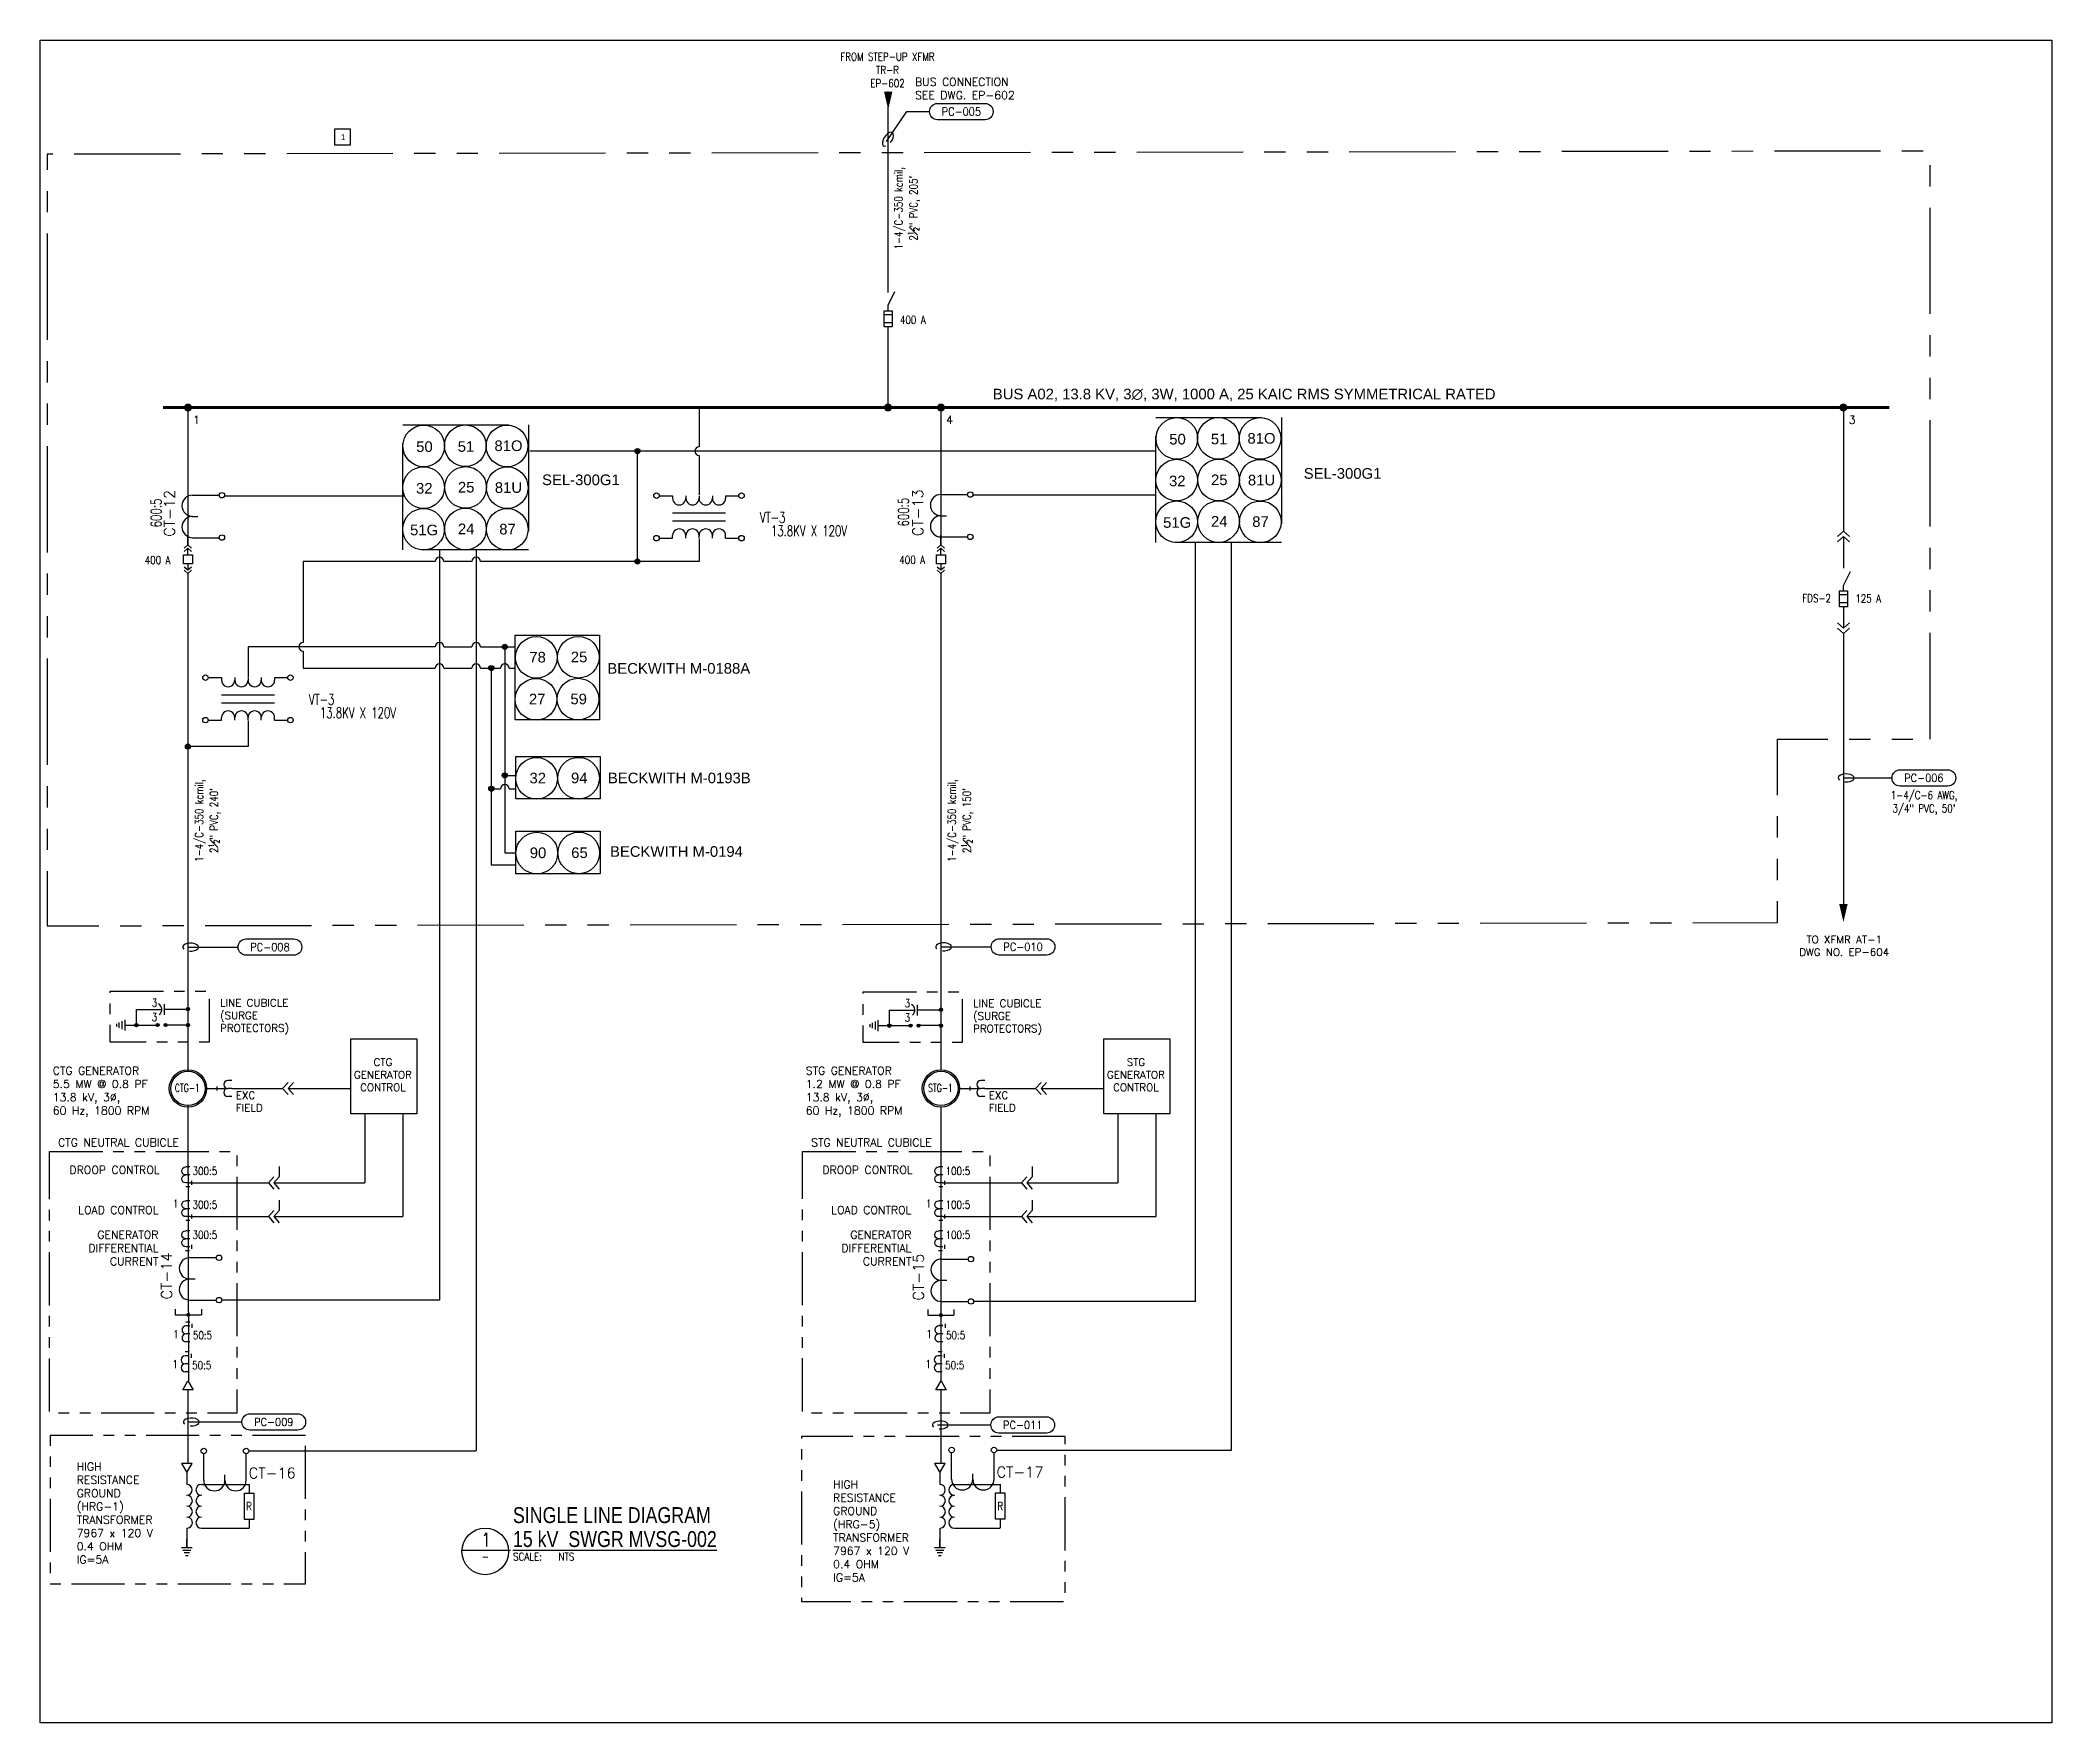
# Model space of a CAD drawing. Extents: x 4.3 to 27.9, y 0.8 to 20.6.
import ezdxf
from ezdxf.enums import TextEntityAlignment as Align

# ---------------------------------------------------------------- set-up
doc = ezdxf.new("R2010")
doc.units = 0
doc.header["$MEASUREMENT"] = 0
doc.linetypes.add('PHANTOM', pattern=[2.5, 1.25, -0.25, 0.25, -0.25, 0.25, -0.25])
doc.layers.get('0').update_dxf_attribs({"linetype": 'CONTINUOUS'})
doc.layers.get('Defpoints').update_dxf_attribs({"linetype": 'CONTINUOUS'})
for name, color, linetype in [('D-DETL-TITLE', 2, 'CONTINUOUS'), ('DESC', 7, 'CONTINUOUS'), ('e-busline', 4, 'CONTINUOUS'), ('E-Cable Tag', 2, 'CONTINUOUS'), ('E-Cable Tag DimS', 3, 'CONTINUOUS'), ('E-ENCLOSURE', 1, 'PHANTOM'), ('e-line-lwt2', 2, 'CONTINUOUS'), ('e-line-lwt3', 4, 'CONTINUOUS'), ('e-line-lwt5', 13, 'CONTINUOUS'), ('e-line-text', 2, 'CONTINUOUS'), ('e-power_signal', 2, 'CONTINUOUS'), ('G-Text-N', 2, 'CONTINUOUS'), ('SYMS', 7, 'CONTINUOUS'), ('TAGS', 7, 'CONTINUOUS'), ('WIRES', 7, 'CONTINUOUS')]:
    doc.layers.add(name, color=color, linetype=linetype)
doc.styles.add('BOLD', font='helvs1.shx', dxfattribs={"width": 0.8})
doc.styles.add('cb-ps1-8', font='SIMPLEX.shx', dxfattribs={"width": 0.8, "height": 0.125})
doc.styles.add('ROMANS', font='ROMANS.shx')
doc.styles.add('ROMANSCC', font='ROMANS.SHX', dxfattribs={"width": 0.8, "height": 0.125, "bigfont": 'add-ons.shx'})
doc.styles.add('rs', font='romans.shx', dxfattribs={"width": 0.8, "height": 0.1})
doc.styles.get("Standard").update_dxf_attribs({"font": 'arial.ttf', "width": 1.001})
doc.styles.add('STD3-32', font='MONOSI.SHX', dxfattribs={"width": 0.85, "height": 0.09375})
doc.styles.add('WD', font='romans.shx')
doc.dimstyles.new('dim', dxfattribs={"dimtxt": 0.09375, "dimasz": 0.125, "dimexe": 0.125, "dimexo": 0.0625, "dimgap": 0.0625, "dimtad": 1, "dimdec": 5, "dimzin": 3, "dimdsep": 46, "dimlunit": 4, "dimtxsty": 'rs', "dimblk": 'ARCHTICK', "dimcen": -0.09375, "dimdle": 0.125, "dimclrd": 1, "dimclre": 256, "dimclrt": 256, "dimazin": 1, "dimtfac": 1, "dimtdec": 5, "dimtix": 1, "dimtmove": 2, "dimatfit": 3, "dimldrblk": '$loop', "dimfxl": 1, "dimfrac": 1, "dimtolj": 1, "dimtzin": 0, "dimarcsym": 0})

# ---------------------------------------------------------------- blocks, each defined once
blk = doc.blocks.new('E-LINE-0031')
at = {"layer": 'e-line-lwt3'}
for p, q in [((0, -0.259), (0, 0)), ((0, -0.259), (-0.097, -0.345)), ((0, -0.346), (-0.097, -0.431)), ((0.097, -0.345), (0, -0.259)), ((0.097, -0.431), (0, -0.346)), ((0, -0.518), (0, -0.346)), ((0, -0.929), (-0.097, -0.844)), ((0, -1.016), (-0.097, -0.93)), ((0, -0.758), (0, -0.929)), ((0.097, -0.844), (0, -0.929)), ((0.097, -0.93), (0, -1.016)), ((0, -1.016), (0, -1.275))]:
    blk.add_line(p, q, dxfattribs=at)
blk.add_lwpolyline([(-0.12, -0.518), (0.12, -0.518), (0.12, -0.758), (-0.12, -0.758)], close=True, dxfattribs=at)
at = {"layer": 'e-line-text', "style": 'ROMANS', "width": 0.8}
blk.add_attdef('52', text='', height=0.125, dxfattribs=at).set_placement((-0.002, -0.636), align=Align.MIDDLE)
blk.add_attdef('1200AF', (0.161, -0.691), '', height=0.125, dxfattribs=at)
blk = doc.blocks.new('E-CT_RTING')
at = {"layer": 'e-power_signal', "style": 'ROMANS', "width": 0.8}
for tag, p in [('3', (-0.213, -0.022)), ('250:5', (0.096, -0.039))]:
    blk.add_attdef(tag, p, '', height=0.125, dxfattribs=at)
blk = doc.blocks.new('E-LINE-0001')
for p, q in [((0, 0), (-0.128, 0)), ((0.003, -0.083), (0.003, 0.087)), ((0.045, -0.062), (0.045, 0.066)), ((0.088, 0.044), (0.088, -0.041)), ((0.13, -0.019), (0.13, 0.023))]:
    blk.add_line(p, q)
blk = doc.blocks.new('G-SYMB-0001')
at = {"layer": 'D-DETL-TITLE'}
blk.add_line((-0.73, 0), (0.031, 0), dxfattribs=at)
at = {"layer": 'D-DETL-TITLE', "color": 4}
blk.add_circle((-0.365, -0.019), 0.366, dxfattribs=at)
at = {"layer": 'D-DETL-TITLE', "color": 3, "style": 'cb-ps1-8', "width": 0.8}
blk.add_text('SCALE:', height=0.125, dxfattribs=at).set_placement((0.073, -0.164))
at = {"layer": 'D-DETL-TITLE', "style": 'BOLD', "width": 0.8}
for tag, p in [('UPPER_TITLE', (0.069, 0.425)), ('LOWER_TITLE', (0.069, 0.05))]:
    blk.add_attdef(tag, p, '', height=0.25, dxfattribs=at)
at = {"layer": 'D-DETL-TITLE', "style": 'cb-ps1-8', "width": 0.8}
blk.add_attdef('DETAIL_TAG', text='', height=0.211, dxfattribs=at).set_placement((-0.353, 0.059), align=Align.CENTER)
at = {"layer": 'D-DETL-TITLE', "color": 3, "style": 'cb-ps1-8', "width": 0.8}
blk.add_attdef('DETAIL_SHEET', text='', height=0.125, dxfattribs=at).set_placement((-0.365, -0.164), align=Align.CENTER)
blk.add_attdef('SCALE', (0.784, -0.164), '', height=0.125, dxfattribs=at)
blk = doc.blocks.new('$loop')
blk.add_ellipse((-0.25, 0), major_axis=(0.75, 0), ratio=0.5, start_param=1.415416, end_param=6.849418)
blk = doc.blocks.new('_ArchTick')
at = {"color": 0, "linetype": 'ByBlock', "const_width": 0.15}
blk.add_lwpolyline([(-0.5, -0.5), (0.5, 0.5)], dxfattribs=at)
blk = doc.blocks.new('E13')
for p, q in [((0.0625, 0.0625), (0.0625, -0.0625)), ((0.1875, 0.0625), (0.1875, -0.0625))]:
    blk.add_line(p, q)
blk.add_lwpolyline([(0, 0.0625), (0.25, 0.0625), (0.25, -0.0625), (0, -0.0625)], close=True)
blk = doc.blocks.new('E12')
for p, q in [((-0.125, 0.0625), (-0.125, 0)), ((0, 0.0625), (0, 0)), ((0.125, 0.0625), (0.125, 0))]:
    blk.add_line(p, q)
for centre in [(-0.0625, 0), (0.0625, 0)]:
    blk.add_arc(centre, 0.0625, 180, 0)
blk = doc.blocks.new('E-Cable Tag')
at = {"layer": 'E-Cable Tag'}
blk.add_lwpolyline([(-0.374, 0.128), (0.374, 0.128, -0.414214), (0.499, 0.003), (0.499, -0.003, -0.414214), (0.374, -0.128), (-0.374, -0.128, -0.414214), (-0.499, -0.003), (-0.499, 0.003, -0.414214)], format="xyb", close=True, dxfattribs=at)
at = {"layer": 'E-Cable Tag', "style": 'ROMANS', "width": 0.9}
blk.add_attdef('PC-009', text='', height=0.125, dxfattribs=at).set_placement((0, 0), align=Align.MIDDLE_CENTER)
blk = doc.blocks.new('G-KEYN-0003')
blk.add_lwpolyline([(-0.135, 0.125), (-0.135, -0.125), (0.115, -0.125), (0.115, 0.125)], close=True)
at = {"style": 'STD3-32', "width": 0.85}
blk.add_attdef('NO', text='', height=0.0938, dxfattribs=at).set_placement((0, 0), align=Align.MIDDLE)
blk = doc.blocks.new('HXF1CT')
for p, q in [((-0.25, 0.344), (-0.25, 0.032)), ((0, 0.344), (0, 0.281)), ((0.25, 0.344), (0.25, 0.032))]:
    blk.add_line(p, q)
for centre in [(-0.249, 0), (0.249, 0)]:
    blk.add_circle(centre, 0.0322)
for centre in [(-0.125, 0.344), (0.125, 0.344)]:
    blk.add_arc(centre, 0.125, 0, 180)
at = {"style": 'WD', "width": 0.7}
for tag, p in [('INST', (-0.388, 0.577)), ('LOC', (-0.388, 0.408)), ('DESC1', (-0.388, 0.252)), ('DESC2', (-0.388, 0.095))]:
    blk.add_attdef(tag, text='', height=0.125, dxfattribs=at).set_placement(p, align=Align.RIGHT)
at = {"style": 'WD'}
blk.add_attdef('TYPE', text='', height=0.125, dxfattribs=at).set_placement((0, 0.125), align=Align.CENTER)
blk.add_attdef('TAG1', (0.368, 0.188), '', height=0.125, dxfattribs=at)
for tag, p, height, flags in [('X4TERM01', (-0.281, 0), 0.0125, 1), ('X1TERM02', (0.281, 0), 0.0125, 1), ('FAMILY', (0.304, 0.191), 0.01, 9), ('X8TERM01', (-0.249, -0.032), 0.0125, 1), ('X8TERM02', (0.249, -0.032), 0.0125, 1)]:
    blk.add_attdef(tag, p, '', height=height, dxfattribs=dict(at, flags=flags))
at = {"linetype": 'Continuous', "style": 'WD', "flags": 9}
for tag, p in [('ASSYCODE', (0.328, 0.125)), ('MFG', (0.327, 0.143)), ('CAT', (0.329, 0.162))]:
    blk.add_attdef(tag, text='', height=0.01, dxfattribs=at).set_placement(p, align=Align.CENTER)
at = {"style": 'WD', "width": 0.7}
blk.add_attdef('RATING1', (0.368, 0.031), '', height=0.125, dxfattribs=at)
at = {"linetype": 'Continuous', "style": 'WD', "flags": 8}
for tag, p in [('TERM01', (-0.188, -0.031)), ('TERM02', (0.328, -0.031))]:
    blk.add_attdef(tag, text='', height=0.125, dxfattribs=at).set_placement(p, align=Align.TOP_LEFT)
blk = doc.blocks.new('WDDOT')
for radius in [0.03, 0.0187, 0.00929]:
    blk.add_circle((0, 0), radius)
blk = doc.blocks.new('HXF1')
for p, q in [((-0.469, 0), (-0.312, 0)), ((-0.312, 0), (-0.312, -0.031)), ((-0.156, 0), (-0.156, -0.031)), ((0, 0), (0, -0.031)), ((0.156, 0), (0.156, -0.031)), ((0.312, 0), (0.467, 0)), ((0.312, 0), (0.312, -0.031)), ((-0.312, -0.203), (0.312, -0.203)), ((-0.312, -0.297), (0.312, -0.297)), ((-0.312, -0.5), (-0.312, -0.469)), ((-0.156, -0.5), (-0.156, -0.469)), ((0, -0.5), (0, -0.469)), ((0.156, -0.5), (0.156, -0.469)), ((0.312, -0.5), (0.312, -0.469)), ((-0.469, -0.5), (-0.312, -0.5)), ((0.312, -0.5), (0.467, -0.5))]:
    blk.add_line(p, q)
for centre in [(-0.501, 0), (0.499, 0), (-0.501, -0.5), (0.499, -0.5)]:
    blk.add_circle(centre, 0.0322)
for centre, start, end in [((-0.234, -0.031), 180, 0.001), ((-0.078, -0.031), 180, 0.001), ((0.078, -0.031), 180, 0.001), ((0.234, -0.031), 180, 0.001), ((-0.234, -0.469), 0.001, 180.002), ((-0.078, -0.469), 0.001, 180.002), ((0.078, -0.469), 0.001, 180.002), ((0.234, -0.469), 0.001, 180.002)]:
    blk.add_arc(centre, 0.0781, start, end)
at = {"style": 'WD', "width": 0.7}
for tag, p in [('INST', (-0.591, 0.006)), ('DESC1', (-0.591, -0.32)), ('LOC', (-0.591, -0.164)), ('DESC2', (-0.591, -0.476))]:
    blk.add_attdef(tag, text='', height=0.125, dxfattribs=at).set_placement(p, align=Align.RIGHT)
at = {"linetype": 'Continuous', "style": 'WD', "flags": 8}
for tag, p in [('TERM03', (-0.031, 0.016)), ('TERM02', (0.438, 0.016))]:
    blk.add_attdef(tag, text='', height=0.125, dxfattribs=at).set_placement(p, align=Align.RIGHT)
at = {"style": 'WD'}
for tag, p, height, flags in [('X4TERM01', (-0.533, 0), 0.0125, 1), ('X2TERM01', (-0.501, 0.032), 0.0125, 1), ('X2TERM03', (0, 0.009), 0.0125, 1), ('X2TERM02', (0.499, 0.032), 0.0125, 1), ('X1TERM02', (0.531, 0), 0.0125, 1), ('FAMILY', (0.46, -0.247), 0.01, 9), ('X4TERM04', (-0.533, -0.5), 0.0125, 1), ('X8TERM04', (-0.501, -0.532), 0.0125, 1), ('X8TERM06', (0, -0.507), 0.0125, 1), ('X8TERM05', (0.499, -0.532), 0.0125, 1), ('X1TERM05', (0.531, -0.5), 0.0125, 1)]:
    blk.add_attdef(tag, p, '', height=height, dxfattribs=dict(at, flags=flags))
at = {"linetype": 'Continuous', "style": 'WD', "flags": 8}
blk.add_attdef('TERM01', (-0.438, 0.016), '', height=0.125, dxfattribs=at)
at = {"style": 'WD'}
blk.add_attdef('TAG1', (0.524, -0.219), '', height=0.125, dxfattribs=at)
at = {"linetype": 'Continuous', "style": 'WD', "flags": 9}
for tag, p in [('ASSYCODE', (0.487, -0.313)), ('MFG', (0.484, -0.295)), ('CAT', (0.485, -0.275))]:
    blk.add_attdef(tag, text='', height=0.01, dxfattribs=at).set_placement(p, align=Align.CENTER)
at = {"style": 'WD', "width": 0.7}
blk.add_attdef('RATING1', (0.556, -0.375), '', height=0.125, dxfattribs=at)
at = {"linetype": 'Continuous', "style": 'WD', "flags": 8}
for tag, p in [('TERM06', (-0.031, -0.516)), ('TERM05', (0.438, -0.516))]:
    blk.add_attdef(tag, text='', height=0.125, dxfattribs=at).set_placement(p, align=Align.TOP_RIGHT)
blk.add_attdef('TERM04', text='', height=0.125, dxfattribs=at).set_placement((-0.438, -0.516), align=Align.TOP_LEFT)

msp = doc.modelspace()

# ---------------------------------------------------------------- hatches: boundary and pattern name
at = {"layer": 'G-Text-N'}
h = msp.add_hatch(color=256, dxfattribs=at)
edge = h.paths.add_edge_path()
edge.add_arc((6.012, 9.226), 0.0201, 0, 360)
h = msp.add_hatch(color=256, dxfattribs=at)
edge = h.paths.add_edge_path()
edge.add_arc((14.87, 9.219), 0.0201, 0, 360)
h = msp.add_hatch(color=256, dxfattribs=at)
edge = h.paths.add_edge_path()
edge.add_arc((5.405, 9.038), 0.0201, 0, 360)
h = msp.add_hatch(color=256, dxfattribs=at)
h.paths.add_polyline_path([(5.767, 9.038, 1), (5.731, 9.038, 1)])
h.paths.add_polyline_path([(5.637, 9.038, 1), (5.673, 9.038, 1)])
h = msp.add_hatch(color=256, dxfattribs=at)
edge = h.paths.add_edge_path()
edge.add_arc((6.012, 9.038), 0.0201, 0, 360)
h = msp.add_hatch(color=256, dxfattribs=at)
edge = h.paths.add_edge_path()
edge.add_arc((14.263, 9.031), 0.0201, 0, 360)
h = msp.add_hatch(color=256, dxfattribs=at)
h.paths.add_polyline_path([(14.625, 9.031, 1), (14.589, 9.031, 1)])
h.paths.add_polyline_path([(14.531, 9.031, 1), (14.495, 9.031, 1)])
h = msp.add_hatch(color=256, dxfattribs=at)
edge = h.paths.add_edge_path()
edge.add_arc((14.87, 9.031), 0.0201, 0, 360)

# ---------------------------------------------------------------- linework, layer by layer
at = {"layer": 'Defpoints'}
msp.add_lwpolyline([(4.274, 20.622), (27.938, 20.622), (27.938, 0.831), (4.274, 0.831)], close=True, dxfattribs=at)
at = {"layer": 'e-busline', "const_width": 0.0469, "flags": 128}
for points in [[(5.989, 16.302, 1), (6.036, 16.302, 1)], [(14.224, 16.302, 1), (14.271, 16.302, 1)], [(14.847, 16.302, 1), (14.894, 16.302, 1)]]:
    msp.add_lwpolyline(points, format="xyb", close=True, dxfattribs=at)
at = {"layer": 'e-busline', "flags": 128}
msp.add_lwpolyline([(5.72, 16.302, 0.0375, 0.0375, 0), (26.025, 16.302, 0.039, 0.039, 0)], format="xyseb", dxfattribs=at)
at = {"layer": 'E-Cable Tag DimS'}
for centre in [(8.786, 15.85), (9.275, 15.852), (9.766, 15.85), (17.645, 15.938), (18.134, 15.939), (18.625, 15.938), (17.643, 15.448), (18.136, 15.45), (18.627, 15.447), (8.784, 15.36), (9.278, 15.362), (9.768, 15.359), (17.643, 14.958), (18.136, 14.96), (18.627, 14.957), (8.784, 14.87), (9.277, 14.873), (9.768, 14.869), (10.111, 13.363), (10.605, 13.365), (10.107, 12.87), (10.601, 12.872), (10.113, 11.94), (10.607, 11.942), (10.116, 11.061), (10.61, 11.063)]:
    msp.add_circle(centre, 0.245, dxfattribs=at)
at = {"layer": 'E-ENCLOSURE', "flags": 128}
msp.add_lwpolyline([(26.507, 12.402), (26.507, 19.319), (4.357, 19.281), (4.357, 10.205), (24.713, 10.243), (24.713, 12.402)], close=True, dxfattribs=at)
at = {"layer": 'E-ENCLOSURE'}
for points in [[(8.539, 16.098), (10.019, 16.098), (10.019, 14.628), (8.539, 14.628)], [(17.397, 16.185), (18.877, 16.185), (18.877, 14.716), (17.397, 14.716)], [(9.862, 13.623), (10.854, 13.623), (10.854, 12.627), (9.862, 12.627)], [(9.868, 12.196), (10.86, 12.196), (10.86, 11.698), (9.868, 11.698)], [(9.871, 11.317), (10.863, 11.317), (10.863, 10.818), (9.871, 10.818)]]:
    msp.add_lwpolyline(points, close=True, dxfattribs=at)
at = {"layer": 'E-ENCLOSURE', "ltscale": 0.5, "flags": 128}
for points in [[(5.098, 9.436), (6.26, 9.436), (6.26, 8.838), (5.098, 8.838)], [(13.956, 9.429), (15.118, 9.429), (15.118, 8.831), (13.956, 8.831)], [(4.384, 7.551), (6.586, 7.551), (6.586, 4.473), (4.384, 4.473)], [(13.242, 7.551), (15.444, 7.551), (15.444, 4.474), (13.242, 4.474)], [(7.395, 4.21), (4.39, 4.21), (4.39, 2.467), (7.395, 2.467)], [(16.333, 4.197), (13.229, 4.197), (13.229, 2.257), (16.333, 2.257)]]:
    msp.add_lwpolyline(points, close=True, dxfattribs=at)
at = {"layer": 'e-line-lwt2'}
for p, q in [((5.738, 9.158), (5.738, 9.282)), ((14.596, 9.151), (14.596, 9.276)), ((5.172, 9.053), (5.172, 9.021)), ((5.204, 9.005), (5.204, 9.069)), ((5.236, 9.084), (5.236, 8.989)), ((5.268, 9.1), (5.268, 8.973)), ((5.27, 9.038), (5.655, 9.038)), ((5.405, 9.038), (5.405, 9.22)), ((5.405, 9.22), (5.704, 9.22)), ((5.738, 9.226), (6.012, 9.226)), ((6.012, 9.038), (5.749, 9.038)), ((14.032, 9.047), (14.032, 9.015)), ((14.064, 9), (14.064, 9.063)), ((14.096, 9.079), (14.096, 8.984)), ((14.128, 9.095), (14.128, 8.968)), ((14.128, 9.031), (14.513, 9.031)), ((14.263, 9.031), (14.263, 9.213)), ((14.263, 9.213), (14.562, 9.213)), ((14.596, 9.219), (14.87, 9.219)), ((14.87, 9.031), (14.607, 9.031)), ((6.233, 8.292), (6.48, 8.292)), ((6.351, 8.316), (6.351, 8.269)), ((6.527, 8.292), (7.126, 8.292)), ((7.19, 8.364), (7.126, 8.292)), ((7.126, 8.292), (7.19, 8.22)), ((7.254, 8.364), (7.19, 8.292)), ((7.19, 8.292), (7.254, 8.22)), ((7.19, 8.292), (7.927, 8.292)), ((15.091, 8.292), (15.338, 8.292)), ((15.209, 8.316), (15.209, 8.269)), ((15.385, 8.292), (15.984, 8.292)), ((16.048, 8.364), (15.984, 8.292)), ((15.984, 8.292), (16.048, 8.22)), ((16.112, 8.364), (16.048, 8.292)), ((16.048, 8.292), (16.112, 8.22)), ((16.048, 8.292), (16.785, 8.292)), ((8.093, 7.993), (8.093, 7.181)), ((8.54, 7.993), (8.54, 6.785)), ((16.951, 7.993), (16.951, 7.181)), ((17.398, 7.993), (17.398, 6.785)), ((7.087, 7.373), (7.087, 7.253)), ((15.945, 7.373), (15.945, 7.253)), ((6.034, 7.134), (5.987, 7.134)), ((6.034, 7.181), (6.96, 7.181)), ((6.057, 7.158), (6.057, 7.204)), ((7.023, 7.253), (6.96, 7.181)), ((6.96, 7.181), (7.023, 7.109)), ((7.087, 7.253), (7.024, 7.181)), ((7.024, 7.181), (8.093, 7.181)), ((7.024, 7.181), (7.087, 7.109)), ((14.892, 7.134), (14.845, 7.134)), ((14.892, 7.181), (15.818, 7.181)), ((14.915, 7.158), (14.915, 7.204)), ((15.881, 7.253), (15.818, 7.181)), ((15.818, 7.181), (15.881, 7.109)), ((15.945, 7.253), (15.882, 7.181)), ((15.882, 7.181), (16.951, 7.181)), ((15.882, 7.181), (15.945, 7.109)), ((7.087, 6.977), (7.087, 6.856)), ((15.945, 6.977), (15.945, 6.856)), ((6.034, 6.738), (5.987, 6.738)), ((6.034, 6.785), (6.96, 6.785)), ((6.057, 6.761), (6.057, 6.808)), ((7.023, 6.856), (6.96, 6.785)), ((6.96, 6.785), (7.023, 6.713)), ((7.087, 6.856), (7.024, 6.785)), ((7.024, 6.785), (8.54, 6.785)), ((7.024, 6.785), (7.087, 6.713)), ((14.892, 6.738), (14.845, 6.738)), ((14.892, 6.785), (15.818, 6.785)), ((14.915, 6.761), (14.915, 6.808)), ((15.881, 6.856), (15.818, 6.785)), ((15.818, 6.785), (15.881, 6.713)), ((15.945, 6.856), (15.882, 6.785)), ((15.882, 6.785), (17.398, 6.785)), ((15.882, 6.785), (15.945, 6.713)), ((6.057, 6.407), (6.057, 6.454)), ((14.915, 6.407), (14.915, 6.454)), ((6.032, 6.383), (5.985, 6.383)), ((14.89, 6.383), (14.843, 6.383)), ((6.036, 5.545), (5.989, 5.545)), ((6.059, 5.522), (6.059, 5.475)), ((14.893, 5.503), (14.846, 5.503)), ((14.918, 5.523), (14.918, 5.476)), ((6.026, 5.193), (5.979, 5.193)), ((6.049, 5.17), (6.049, 5.123)), ((14.884, 5.195), (14.838, 5.195)), ((14.908, 5.171), (14.908, 5.124))]:
    msp.add_line(p, q, dxfattribs=at)
for points in [[(7.927, 8.874), (8.706, 8.874), (8.706, 7.993), (7.927, 7.993)], [(16.785, 8.874), (17.564, 8.874), (17.564, 7.993), (16.785, 7.993)]]:
    msp.add_lwpolyline(points, close=True, dxfattribs=at)
at = {"layer": 'e-line-lwt2', "const_width": 0.0234, "flags": 128}
for points in [[(6.004, 5.63, 1), (6.027, 5.63, 1)], [(14.857, 5.626, 1), (14.881, 5.626, 1)]]:
    msp.add_lwpolyline(points, format="xyb", close=True, dxfattribs=at)
at = {"layer": 'e-line-lwt2', "linetype": 'Continuous'}
for centre, radius in [((6.012, 8.292), 0.22), ((6.012, 8.292), 0.202), ((14.87, 8.292), 0.22), ((14.87, 8.292), 0.202)]:
    msp.add_circle(centre, radius, dxfattribs=at)
at = {"layer": 'e-line-lwt2'}
for centre in [(5.626, 9.22), (14.484, 9.213)]:
    msp.add_arc(centre, 0.0786, 310.0896, 59.2494, dxfattribs=at)
at = {"layer": 'e-line-lwt3'}
for p, q in [((14.87, 14.686), (14.827, 14.648)), ((14.87, 14.686), (14.87, 14.801)), ((14.913, 14.648), (14.87, 14.686)), ((25.487, 14.849), (25.415, 14.785)), ((25.487, 14.785), (25.415, 14.721)), ((25.559, 14.785), (25.487, 14.849)), ((25.559, 14.721), (25.487, 14.785)), ((25.487, 14.785), (25.487, 14.413)), ((25.487, 13.706), (25.415, 13.77)), ((25.487, 13.957), (25.487, 13.706)), ((25.559, 13.77), (25.487, 13.706)), ((25.487, 13.642), (25.415, 13.706)), ((25.559, 13.706), (25.487, 13.642)), ((5.862, 5.696), (5.862, 5.63)), ((6.17, 5.696), (6.17, 5.63)), ((14.715, 5.692), (14.715, 5.626)), ((15.023, 5.692), (15.023, 5.626)), ((5.862, 5.63), (6.17, 5.63)), ((14.715, 5.626), (15.023, 5.626)), ((5.998, 3.774), (5.998, 3.635)), ((5.998, 3.708), (5.998, 3.635)), ((6.17, 3.635), (6.731, 3.635)), ((6.731, 3.635), (6.731, 3.533)), ((14.857, 3.774), (14.857, 3.635)), ((14.857, 3.708), (14.857, 3.635)), ((15.028, 3.635), (15.568, 3.635)), ((15.568, 3.637), (15.568, 3.536)), ((5.998, 3.121), (5.998, 2.896)), ((6.17, 3.121), (6.731, 3.121)), ((6.731, 3.222), (6.731, 3.121)), ((14.857, 3.121), (14.857, 2.896)), ((15.028, 3.121), (15.568, 3.121)), ((15.568, 3.225), (15.568, 3.123))]:
    msp.add_line(p, q, dxfattribs=at)
at = {"layer": 'e-line-lwt3', "ltscale": 0.5}
msp.add_line((14.87, 8.631), (14.87, 8.513), dxfattribs=at)
at = {"layer": 'e-line-lwt3'}
for points in [[(14.248, 17.44), (14.248, 17.505), (14.329, 17.668)], [(25.487, 14.144), (25.487, 14.209), (25.568, 14.372)]]:
    msp.add_lwpolyline(points, dxfattribs=at)
at = {"layer": 'e-line-lwt3', "linetype": 'Continuous', "const_width": 0.0469, "flags": 128}
msp.add_lwpolyline([(25.463, 16.302, 1), (25.51, 16.302, 1)], format="xyb", close=True, dxfattribs=at)
at = {"layer": 'e-line-lwt3'}
for points in [[(6.012, 4.852), (6.073, 4.746), (5.951, 4.746)], [(14.871, 4.853), (14.932, 4.747), (14.81, 4.747)], [(5.998, 3.774), (6.06, 3.88), (5.937, 3.88)], [(14.857, 3.774), (14.918, 3.88), (14.795, 3.88)], [(6.676, 3.533), (6.786, 3.533), (6.786, 3.222), (6.676, 3.222)], [(15.513, 3.536), (15.623, 3.536), (15.623, 3.225), (15.513, 3.225)]]:
    msp.add_lwpolyline(points, close=True, dxfattribs=at)
for centre, start, end in [((5.998, 3.571), 270, 90), ((6.17, 3.571), 90, 270), ((14.857, 3.571), 270, 90), ((15.028, 3.571), 90, 270), ((6, 3.442), 270, 90), ((6, 3.314), 270, 90), ((6.17, 3.442), 90, 270), ((6.17, 3.314), 90, 270), ((14.858, 3.442), 270, 90), ((14.858, 3.314), 270, 90), ((15.028, 3.442), 90, 270), ((15.028, 3.314), 90, 270), ((6, 3.185), 268.8498, 89.9942), ((6.17, 3.185), 90, 270), ((14.858, 3.185), 268.8498, 89.9942), ((15.028, 3.185), 90, 270)]:
    msp.add_arc(centre, 0.0643, start, end, dxfattribs=at)
for points in [[(14.299, 20.019), (14.25, 19.806), (14.2, 20.019)], [(25.536, 10.461), (25.487, 10.249), (25.437, 10.461)]]:
    msp.add_solid(points, dxfattribs=at)
at = {"layer": 'e-line-lwt5', "ltscale": 0.5}
for p, q in [((14.248, 17.654), (14.25, 20.019)), ((14.248, 16.302), (14.248, 17.253)), ((6.012, 16.302), (6.012, 14.686)), ((14.87, 16.302), (14.87, 14.686)), ((25.487, 16.302), (25.487, 14.849)), ((6.012, 14.349), (6.012, 8.495)), ((14.87, 14.349), (14.87, 8.513)), ((25.487, 13.642), (25.487, 10.461)), ((6.012, 8.09), (6.017, 4.852)), ((14.87, 8.072), (14.87, 4.853)), ((6.012, 4.746), (6.012, 3.88)), ((14.87, 4.747), (14.87, 3.88))]:
    msp.add_line(p, q, dxfattribs=at)
at = {"layer": 'G-Text-N'}
for centre, radius in [((6.012, 9.226), 0.0201), ((14.87, 9.219), 0.0201), ((5.405, 9.038), 0.0201), ((5.655, 9.038), 0.0179), ((5.749, 9.038), 0.0179), ((6.012, 9.038), 0.0201), ((14.263, 9.031), 0.0201), ((14.513, 9.031), 0.0179), ((14.607, 9.031), 0.0179), ((14.87, 9.031), 0.0201)]:
    msp.add_circle(centre, radius, dxfattribs=at)
at = {"layer": 'WIRES'}
for p, q in [((12.025, 16.309), (12.025, 15.839)), ((9.031, 15.84), (9.031, 15.877)), ((9.522, 15.848), (9.522, 15.885)), ((17.889, 15.928), (17.889, 15.965)), ((18.381, 15.936), (18.381, 15.973)), ((12.282, 15.789), (10.039, 15.789)), ((11.3, 14.491), (11.3, 15.789)), ((12.025, 15.739), (12.025, 15.274)), ((12.182, 15.791), (17.397, 15.791)), ((9.033, 15.361), (9.033, 15.398)), ((9.524, 15.357), (9.524, 15.394)), ((17.892, 15.448), (17.892, 15.485)), ((18.382, 15.445), (18.382, 15.482)), ((6.443, 15.263), (8.556, 15.263)), ((15.248, 15.275), (17.392, 15.275)), ((9.033, 14.871), (9.033, 14.908)), ((17.892, 14.959), (17.892, 14.996)), ((18.382, 14.956), (18.382, 14.993)), ((9.524, 14.868), (9.524, 14.905)), ((12.025, 14.758), (12.025, 14.491)), ((17.859, 14.719), (17.859, 5.781)), ((18.29, 4.039), (18.29, 14.71)), ((8.922, 14.491), (7.368, 14.491)), ((7.368, 14.491), (7.368, 13.537)), ((8.972, 14.629), (8.972, 5.803)), ((9.353, 14.491), (9.022, 14.491)), ((9.403, 14.625), (9.403, 4.028)), ((11.3, 14.491), (9.453, 14.491)), ((12.025, 14.491), (11.3, 14.491)), ((8.922, 13.487), (6.719, 13.487)), ((6.719, 13.487), (6.719, 13.133)), ((7.366, 13.437), (7.366, 13.237)), ((9.022, 13.487), (9.353, 13.487)), ((9.453, 13.487), (9.86, 13.487)), ((9.739, 13.487), (9.739, 11.064)), ((10.361, 13.364), (10.361, 13.401)), ((7.366, 13.237), (8.922, 13.237)), ((9.022, 13.237), (9.353, 13.237)), ((9.453, 13.237), (9.689, 13.237)), ((9.581, 13.237), (9.581, 11.818)), ((9.789, 13.237), (9.854, 13.237)), ((10.356, 12.87), (10.356, 12.907)), ((6.719, 12.618), (6.719, 12.313)), ((6.719, 12.313), (6.012, 12.313)), ((9.739, 11.974), (9.86, 11.974)), ((10.363, 11.941), (10.363, 11.978)), ((9.581, 11.818), (9.689, 11.818)), ((9.581, 11.818), (9.581, 10.923)), ((9.789, 11.818), (9.868, 11.818)), ((9.581, 10.923), (9.871, 10.923)), ((9.739, 11.064), (9.86, 11.064)), ((10.366, 11.062), (10.366, 11.099)), ((8.972, 5.803), (6.41, 5.803)), ((17.859, 5.786), (15.255, 5.786)), ((6.728, 4.028), (9.4, 4.028)), ((15.526, 4.039), (18.29, 4.039))]:
    msp.add_line(p, q, dxfattribs=at)
for centre, start, end in [((12.025, 15.789), 90, 270), ((12.025, 15.789), 90, 270), ((8.972, 14.491), 0, 180), ((9.403, 14.491), 0, 180), ((7.366, 13.487), 90, 270), ((8.972, 13.487), 0, 180), ((9.403, 13.487), 0, 180), ((8.972, 13.237), 0, 180), ((9.403, 13.237), 0, 180), ((9.739, 13.237), 0, 180), ((9.739, 11.818), 0, 180)]:
    msp.add_arc(centre, 0.05, start, end, dxfattribs=at)

# ---------------------------------------------------------------- block references
at = {"layer": 'E-Cable Tag'}
ref = msp.add_blockref('E-Cable Tag', (15.11, 19.783), dxfattribs=dict(at, xscale=0.75, yscale=0.75, zscale=0.75))
ref.add_attrib('CELEMFR5-R1(1)', 'PC-005', dxfattribs={"height": 0.0938, "style": 'ROMANS', "width": 0.9}).set_placement((15.11, 19.783), align=Align.MIDDLE_CENTER)
ref = msp.add_blockref('E-Cable Tag', (26.433, 11.945), dxfattribs=dict(at, xscale=0.75, yscale=0.75, zscale=0.75))
ref.add_attrib('CELEMFR5-R1(1)', 'PC-006', dxfattribs={"height": 0.0938, "style": 'ROMANS', "width": 0.9}).set_placement((26.433, 11.945), align=Align.MIDDLE_CENTER)
ref = msp.add_blockref('E-Cable Tag', (6.977, 9.955), dxfattribs=dict(at, xscale=0.75, yscale=0.75, zscale=0.75))
ref.add_attrib('CELEMFR5-R1(1)', 'PC-008', dxfattribs={"height": 0.0938, "style": 'ROMANS', "width": 0.9}).set_placement((6.977, 9.955), align=Align.MIDDLE_CENTER)
ref = msp.add_blockref('E-Cable Tag', (15.836, 9.958), dxfattribs=dict(at, xscale=0.75, yscale=0.75, zscale=0.75))
ref.add_attrib('CELEMFR5-R1(1)', 'PC-010', dxfattribs={"height": 0.0938, "style": 'ROMANS', "width": 0.9}).set_placement((15.836, 9.958), align=Align.MIDDLE_CENTER)
ref = msp.add_blockref('E-Cable Tag', (7.022, 4.369), dxfattribs=dict(at, xscale=0.75, yscale=0.75, zscale=0.75))
ref.add_attrib('CELEMFR5-R1(1)', 'PC-009', dxfattribs={"height": 0.0938, "style": 'ROMANS', "width": 0.9}).set_placement((7.022, 4.369), align=Align.MIDDLE_CENTER)
ref = msp.add_blockref('E-Cable Tag', (15.832, 4.334), dxfattribs=dict(at, xscale=0.75, yscale=0.75, zscale=0.75))
ref.add_attrib('CELEMFR5-R1(1)', 'PC-011', dxfattribs={"height": 0.0938, "style": 'ROMANS', "width": 0.9}).set_placement((15.832, 4.334), align=Align.MIDDLE_CENTER)
at = {"layer": 'e-line-lwt2', "yscale": 0.75, "zscale": 0.75, "rotation": 270}
for p, xscale in [((6.48, 8.292), 0.75), ((15.338, 8.292), 0.75), ((5.987, 7.275), -0.75), ((14.845, 7.275), -0.75), ((5.987, 6.878), -0.75), ((14.845, 6.878), -0.75), ((5.987, 6.524), -0.75), ((14.845, 6.524), -0.75), ((5.989, 5.405), 0.75), ((14.847, 5.406), 0.75), ((5.979, 5.053), 0.75), ((14.838, 5.054), 0.75)]:
    msp.add_blockref('E12', p, dxfattribs=dict(at, xscale=xscale))
at = {"layer": 'e-line-lwt3'}
for name, p, xscale, yscale, zscale, rotation in [('E13', (14.248, 17.44), 0.75, 0.75, 0.75, 270.0000000000002), ('E13', (25.487, 14.144), 0.75, 0.75, 0.75, 270.0000000000002), ('E-LINE-0001', (5.998, 2.896), 0.7418350818000006, 0.7418350818000006, 0.7418350818000006, 270), ('E-LINE-0001', (14.857, 2.896), 0.7418350818000006, 0.7418350818000006, 0.7418350818000006, 270)]:
    msp.add_blockref(name, p, dxfattribs=dict(at, xscale=xscale, yscale=yscale, zscale=zscale, rotation=rotation))
at = {"layer": 'e-line-lwt3', "xscale": 0.4446786093750017, "yscale": 0.4446786093750017, "zscale": 0.4446786093750017}
for p in [(6.012, 14.801), (14.87, 14.801)]:
    msp.add_blockref('E-LINE-0031', p, dxfattribs=at)
at = {"layer": 'G-Text-N', "ltscale": 0.5, "xscale": 0.75, "yscale": 0.75, "zscale": 0.75}
msp.add_blockref('G-KEYN-0003', (7.838, 19.484), dxfattribs=at).add_auto_attribs({'NO': '1'})
at = {"layer": 'G-Text-N', "xscale": 0.75, "yscale": 0.75, "zscale": 0.75}
for name, p, values in [('E-CT_RTING', (5.995, 7.304), {'250:5': '300:5'}), ('E-CT_RTING', (14.853, 7.304), {'250:5': '100:5'}), ('E-CT_RTING', (5.995, 6.907), {'3': '1', '250:5': '300:5'}), ('E-CT_RTING', (14.853, 6.907), {'3': '1', '250:5': '100:5'}), ('E-CT_RTING', (5.995, 6.552), {'250:5': '300:5'}), ('E-CT_RTING', (14.853, 6.552), {'250:5': '100:5'}), ('E-CT_RTING', (5.999, 5.371), {'3': '1', '250:5': '50:5'}), ('E-CT_RTING', (14.858, 5.373), {'3': '1', '250:5': '50:5'}), ('E-CT_RTING', (5.99, 5.019), {'3': '1', '250:5': '50:5'}), ('E-CT_RTING', (14.848, 5.02), {'3': '1', '250:5': '50:5'}), ('G-SYMB-0001', (9.783, 2.861), {'UPPER_TITLE': 'SINGLE LINE DIAGRAM', 'LOWER_TITLE': '%%U15 kV  SWGR MVSG-002', 'DETAIL_TAG': '1', 'DETAIL_SHEET': '-', 'SCALE': 'NTS'})]:
    msp.add_blockref(name, p, dxfattribs=at).add_auto_attribs(values)
at = {"layer": 'SYMS'}
for p in [(11.3, 15.789), (11.3, 14.491), (9.739, 13.487), (9.581, 13.237), (6.012, 12.313), (9.581, 11.818), (9.739, 11.974)]:
    msp.add_blockref('WDDOT', p, dxfattribs=at)
ref = msp.add_blockref('HXF1CT', (6.411, 15.021), dxfattribs=dict(at, rotation=90))
ref.add_attrib('TAG1', 'CT-12', (5.856, 14.781), dxfattribs={"layer": 'TAGS', "height": 0.125, "rotation": 90, "style": 'WD'})
ref.add_attrib('DESC1', '600:5', dxfattribs={"layer": 'DESC', "height": 0.125, "rotation": 90, "style": 'WD', "width": 0.7}).set_placement((5.701, 15.23), align=Align.RIGHT)
ref = msp.add_blockref('HXF1', (12.025, 15.265), dxfattribs=at)
ref.add_attrib('DESC1', 'VT-3', dxfattribs={"layer": 'DESC', "height": 0.125, "style": 'WD', "width": 0.7}).set_placement((13.04, 14.945), align=Align.RIGHT)
ref.add_attrib('DESC2', '13.8KV X 120V', dxfattribs={"layer": 'DESC', "height": 0.125, "style": 'WD', "width": 0.7}).set_placement((13.766, 14.789), align=Align.RIGHT)
ref = msp.add_blockref('HXF1CT', (15.215, 15.029), dxfattribs=dict(at, rotation=90))
ref.add_attrib('TAG1', 'CT-13', (14.661, 14.788), dxfattribs={"layer": 'TAGS', "height": 0.125, "rotation": 90, "style": 'WD'})
ref.add_attrib('DESC1', '600:5', dxfattribs={"layer": 'DESC', "height": 0.125, "rotation": 90, "style": 'WD', "width": 0.7}).set_placement((14.492, 15.24), align=Align.RIGHT)
ref = msp.add_blockref('HXF1', (6.719, 13.125), dxfattribs=at)
ref.add_attrib('DESC1', 'VT-3', dxfattribs={"layer": 'DESC', "height": 0.125, "style": 'WD', "width": 0.7}).set_placement((7.734, 12.805), align=Align.RIGHT)
ref.add_attrib('DESC2', '13.8KV X 120V', dxfattribs={"layer": 'DESC', "height": 0.125, "style": 'WD', "width": 0.7}).set_placement((8.46, 12.649), align=Align.RIGHT)
ref = msp.add_blockref('HXF1CT', (6.378, 6.052), dxfattribs=dict(at, rotation=90))
ref.add_attrib('TAG1', 'CT-14', (5.823, 5.811), dxfattribs={"layer": 'TAGS', "height": 0.125, "rotation": 90, "style": 'WD'})
ref = msp.add_blockref('HXF1CT', (15.222, 6.036), dxfattribs=dict(at, rotation=90))
ref.add_attrib('TAG1', 'CT-15', (14.668, 5.796), dxfattribs={"layer": 'TAGS', "height": 0.125, "rotation": 90, "style": 'WD'})
ref = msp.add_blockref('HXF1CT', (6.447, 4.028), dxfattribs=dict(at, rotation=180))
ref.add_attrib('TAG1', 'CT-16', (6.727, 3.706), dxfattribs={"layer": 'TAGS', "height": 0.125, "style": 'WD'})
ref = msp.add_blockref('HXF1CT', (15.245, 4.039), dxfattribs=dict(at, rotation=180))
ref.add_attrib('TAG1', 'CT-17', (15.524, 3.717), dxfattribs={"layer": 'TAGS', "height": 0.125, "style": 'WD'})

# ---------------------------------------------------------------- texts
at = {"layer": 'E-ENCLOSURE', "insert": (15.48, 16.523), "char_height": 0.125, "width": 6.18872, "attachment_point": 1}
msp.add_mtext('BUS A02, 13.8 KV, 3∅, 3W, 1000 A, 25 KAIC RMS SYMMETRICAL RATED', dxfattribs=at)
at = {"layer": 'G-Text-N'}
for s, insert, char_height, width, attachment_point, style in [('{\\Fromans|c0;FROM STEP-UP XFMR\\PTR-R\\PEP-602}', (14.241, 20.272), 0.09375, 1.46874, 5, 'ROMANSCC'), ('BUS CONNECTION \\PSEE DWG. EP-602', (14.565, 20.179), 0.09375, 1.36405, 1, 'ROMANS'), ('\\A1;{\\Fromans|c0;1-4/C-6 AWG, \\P3/4" PVC, 50\'}', (26.435, 11.789), 0.09375, 1.21849, 2, 'ROMANSCC'), ('TO XFMR AT-1\\PDWG NO. EP-604', (25.496, 9.97), 0.08887, 5.84098, 5, 'ROMANS'), ('{\\Fromans|c0;3}', (5.585, 9.347), 0.09375, 1.17188, 1, 'ROMANSCC'), ('LINE CUBICLE\\P(SURGE \\PPROTECTORS)', (6.39, 9.136), 0.08887, 4.47627, 4, 'ROMANS'), ('{\\Fromans|c0;3}', (14.443, 9.341), 0.09375, 1.17188, 1, 'ROMANSCC'), ('LINE CUBICLE\\P(SURGE \\PPROTECTORS)', (15.248, 9.13), 0.08887, 4.47627, 4, 'ROMANS'), ('{\\Fromans|c0;3}', (5.585, 9.178), 0.09375, 1.17188, 1, 'ROMANSCC'), ('{\\Fromans|c0;3}', (14.443, 9.172), 0.09375, 1.17188, 1, 'ROMANSCC'), ('CTG GENERATOR \\P5.5 MW @ 0.8 PF\\P13.8 kV, 3%%C,\\P60 Hz, 1800 RPM', (4.422, 8.548), 0.09375, 1.51684, 1, 'ROMANS'), ('CTG \\PGENERATOR \\PCONTROL', (8.306, 8.453), 0.0889, 0.80388, 5, 'ROMANS'), ('STG GENERATOR \\P1.2 MW @ 0.8 PF\\P13.8 kV, 3%%C,\\P60 Hz, 1800 RPM', (13.28, 8.548), 0.09375, 1.51684, 1, 'ROMANS'), ('STG \\PGENERATOR \\PCONTROL', (17.164, 8.453), 0.0889, 0.80388, 5, 'ROMANS'), ('{\\W0.7;CTG-1}', (6.005, 8.298), 0.09375, 0.38956, 5, 'ROMANS'), ('{\\W0.7;STG-1}', (14.864, 8.298), 0.09375, 0.38956, 5, 'ROMANS'), ('EXC\\PFIELD', (6.575, 8.138), 0.0889, 0.33593, 4, 'ROMANS'), ('EXC\\PFIELD', (15.433, 8.138), 0.0889, 0.33593, 4, 'ROMANS'), ('CTG NEUTRAL CUBICLE', (5.195, 7.704), 0.09375, 2.24187, 2, 'ROMANS'), ('STG NEUTRAL CUBICLE', (14.053, 7.704), 0.09375, 2.24187, 2, 'ROMANS'), ('DROOP CONTROL', (5.679, 7.381), 0.09375, 1.03125, 3, 'ROMANS'), ('DROOP CONTROL', (14.537, 7.381), 0.09375, 1.03125, 3, 'ROMANS'), ('LOAD CONTROL', (5.665, 6.909), 0.09375, 1.03125, 3, 'ROMANS'), ('LOAD CONTROL', (14.523, 6.909), 0.09375, 1.03125, 3, 'ROMANS'), ('GENERATOR\\PDIFFERENTIAL\\PCURRENT', (5.665, 6.618), 0.09375, 1.03125, 3, 'ROMANS'), ('GENERATOR\\PDIFFERENTIAL\\PCURRENT', (14.523, 6.618), 0.09375, 1.03125, 3, 'ROMANS'), ('HIGH RESISTANCE GROUND (HRG-1)\\PTRANSFORMER 7967 x 120 V \\P0.4 OHM\\PIG=5A', (4.703, 3.891), 0.09375, 1.17888, 1, 'ROMANS'), ('HIGH RESISTANCE GROUND (HRG-5)\\PTRANSFORMER 7967 x 120 V \\P0.4 OHM\\PIG=5A', (13.602, 3.681), 0.09375, 1.17888, 1, 'ROMANS')]:
    msp.add_mtext(s, dxfattribs=dict(at, insert=insert, char_height=char_height, width=width, attachment_point=attachment_point, style=style))
at = {"layer": 'G-Text-N', "char_height": 0.09375, "width": 1.21849, "attachment_point": 2, "rotation": 90, "style": 'ROMANSCC'}
for s, insert in [('\\A1;{\\Fromans|c0;1-4/C-350 kcmil, \\P2\\H0.7x;\\S1#2;\\H1.4286x;" PVC, 205\'}', (14.325, 18.646)), ('\\A1;{\\Fromans|c0;1-4/C-350 kcmil, \\P2\\H0.7x;\\S1#2;\\H1.4286x;" PVC, 240\'}', (6.096, 11.443)), ('\\A1;{\\Fromans|c0;1-4/C-350 kcmil, \\P2\\H0.7x;\\S1#2;\\H1.4286x;" PVC, 150\'}', (14.952, 11.443))]:
    msp.add_mtext(s, dxfattribs=dict(at, insert=insert))
at = {"layer": 'G-Text-N', "char_height": 0.09375, "attachment_point": 1, "style": 'ROMANSCC'}
for s, insert in [('{\\Fromans|c0;400 A }', (14.388, 17.379)), ('{\\Fromans|c0;400 A }', (5.504, 14.555)), ('{\\Fromans|c0;400 A }', (14.381, 14.556)), ('{\\Fromans|c0;FDS-2}', (25.003, 14.106)), ('{\\Fromans|c0;125 A }', (25.627, 14.102))]:
    msp.add_mtext(s, dxfattribs=dict(at, insert=insert))
at = {"layer": 'G-Text-N', "ltscale": 0.5, "char_height": 0.0938, "width": 0.10037, "attachment_point": 1, "style": 'ROMANS'}
for s, insert in [('1', (6.074, 16.204)), ('4', (14.932, 16.204)), ('3', (25.548, 16.204))]:
    msp.add_mtext(s, dxfattribs=dict(at, insert=insert))
at = {"layer": 'G-Text-N', "char_height": 0.125, "attachment_point": 1}
for s, width, insert in [('50', 0.71713, (8.697, 15.904)), ('51', 0.71713, (9.186, 15.906)), ('81O', 0.71713, (9.618, 15.915)), ('50', 0.71713, (17.556, 15.992)), ('51', 0.71713, (18.045, 15.994)), ('81O', 0.71713, (18.476, 16.002)), ('32', 0.71713, (8.695, 15.414)), ('25', 0.71713, (9.188, 15.427)), ('81U', 0.71713, (9.622, 15.423)), ('SEL-300G1', 0.71713, (10.178, 15.514)), ('32', 0.71713, (17.553, 15.501)), ('25', 0.71713, (18.047, 15.514)), ('81U', 0.71713, (18.481, 15.511)), ('SEL-300G1', 0.71713, (19.138, 15.589)), ('51G', 0.71713, (8.625, 14.924)), ('24', 0.71713, (9.188, 14.937)), ('87', 0.71713, (9.674, 14.934)), ('51G', 0.71713, (17.484, 15.012)), ('24', 0.71713, (18.047, 15.025)), ('87', 0.71713, (18.532, 15.022)), ('78', 0.71713, (10.028, 13.428)), ('25', 0.71713, (10.516, 13.43)), ('BECKWITH M-0188A', 1.87155, (10.946, 13.296)), ('27', 0.71713, (10.023, 12.935)), ('59', 0.71713, (10.511, 12.936)), ('32', 0.71713, (10.03, 12.006)), ('94', 0.71713, (10.518, 12.007)), ('BECKWITH M-0193B', 1.87155, (10.952, 12.007)), ('90', 0.71713, (10.033, 11.127)), ('65', 0.71713, (10.521, 11.128)), ('BECKWITH M-0194', 1.87155, (10.977, 11.142))]:
    msp.add_mtext_dynamic_manual_height_columns(s, width=width, gutter_width=0.501, heights=[0], dxfattribs=dict(at, insert=insert))
at = {"layer": 'G-Text-N', "style": 'ROMANS', "width": 0.8}
for p in [(6.731, 3.378), (15.568, 3.38)]:
    msp.add_attdef('R', text='', height=0.0938, dxfattribs=at).set_placement(p, align=Align.MIDDLE_CENTER)

# ---------------------------------------------------------------- leaders
at = {"layer": 'E-Cable Tag DimS'}
for points in [[(14.229, 19.432), (14.467, 19.783), (14.736, 19.783)], [(25.487, 11.945), (26.059, 11.945)], [(6.012, 9.955), (6.603, 9.955)], [(14.87, 9.958), (15.461, 9.958)], [(6.02, 4.369), (6.647, 4.369)], [(14.831, 4.334), (15.458, 4.334)]]:
    msp.add_leader(points, dimstyle='dim', override={"dimtad": 0, "dimclrd": 256}, dxfattribs=at)

doc.saveas('drawing.dxf')
